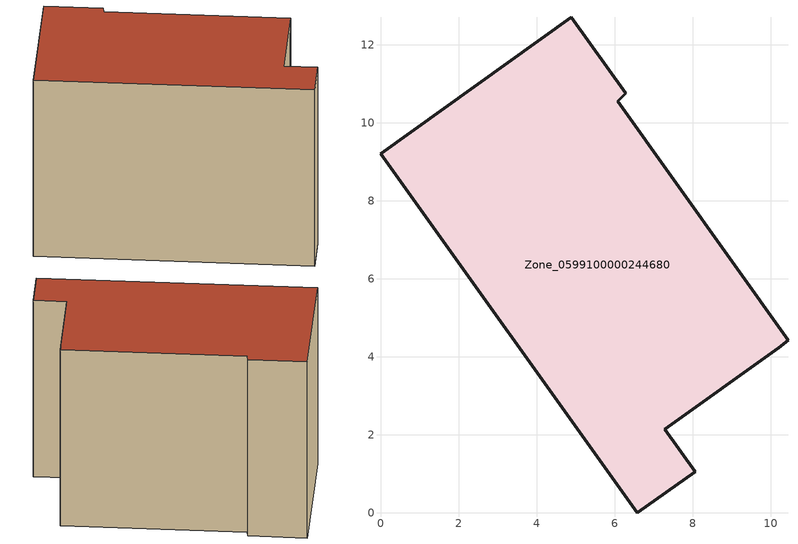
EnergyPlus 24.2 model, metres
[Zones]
Zone_0599100000244680
 floor ground (C_G): 10.44,4.43 10.2,4.24 7.28,2.15 8.06,1.06 6.58,0 0,9.21 4.89,12.71 6.28,10.75 6.08,10.55 z0
 wall outside (C_F): 6.28,10.75 4.89,12.71 0,9.21 6.58,0 8.06,1.06 7.28,2.15 10.2,4.24 10.44,4.43 6.08,10.55 6.28,10.75 z0:8.16
 roof outside (C_R): 10.2,4.24 10.44,4.43 6.08,10.55 6.28,10.75 4.89,12.71 0,9.21 6.58,0 8.06,1.06 7.28,2.15 z8.16
[BUILDING]
Pand.0599100000244680: North Axis=0; Terrain=City; Loads Convergence Tolerance Value=0.04; Temperature Convergence Tolerance Value=0.4; Solar Distribution=FullExterior; Maximum Number of Warmup Days=25; Minimum Number of Warmup Days=1
[Site:Location]
Rotterdam.The.Hague.AP_ZH_NLD Design_Conditions: Latitude=51.96; Longitude=4.45; Time Zone=1; Elevation=-4.5
[SITE:GROUNDTEMPERATURE:BUILDINGSURFACE]
18, 18, 18, 18, 18, 18, 18, 18, 18, 18, 18, 18
[MATERIAL] Thermal Absorptance=0.9; Solar Absorptance=0.7; Visible Absorptance=0.7
Name | Roughness | Thickness | Conductivity | Density | Specific Heat
G.TI.1975-1991 | MediumSmooth | 0.15 | 0.288461 | 540 | 1210
F.TI.1975-1991 | Rough | 0.3 | 0.230769 | 1920 | 840
R.TI.1975-1991 | MediumRough | 0.2 | 0.153846 | 1500 | 1000
[CONSTRUCTION]
C_G: G.TI.1975-1991
C_F: F.TI.1975-1991
C_R: R.TI.1975-1991
[ZONE]
Zone_0599100000244680: Type=1; Multiplier=1; Ceiling Height=Autocalculate; Volume=Autocalculate; Floor Area=autocalculate; Part of Total Floor Area=Yes
[ZONEINFILTRATION:DESIGNFLOWRATE]
Infil_Zone_0599100000244680: Zone or ZoneList or Space or SpaceList=Zone_0599100000244680; Schedule=AlwaysOn; Design Flow Rate Calculation Method=Flow/Area; Flow Rate per Floor Area=0.003; Constant Term Coefficient=1; Temperature Term Coefficient=0; Velocity Term Coefficient=0; Velocity Squared Term Coefficient=0
[HVACTEMPLATE:ZONE:IDEALLOADSAIRSYSTEM]
Zone_0599100000244680: Maximum Heating Supply Air Temperature=50; Minimum Cooling Supply Air Temperature=13; Maximum Heating Supply Air Humidity Ratio=0.0156; Minimum Cooling Supply Air Humidity Ratio=0.0077; Heating Limit=NoLimit; Cooling Limit=NoLimit; Dehumidification Control Type=ConstantSensibleHeatRatio; Cooling Sensible Heat Ratio=0.7; Dehumidification Setpoint=60; Humidification Control Type=None; Humidification Setpoint=30; Outdoor Air Method=None; Outdoor Air Flow Rate per Person=0.00944; Outdoor Air Flow Rate per Zone Floor Area=0; Outdoor Air Flow Rate per Zone=0; Demand Controlled Ventilation Type=None; Outdoor Air Economizer Type=NoEconomizer; Heat Recovery Type=None; Sensible Heat Recovery Effectiveness=0.7; Latent Heat Recovery Effectiveness=0.65
[ZONECONTROL:THERMOSTAT]
ThermostatControl_Zone_0599100000244680: Zone or ZoneList=Zone_0599100000244680; Control Type Schedule=DualSetpointControlType; Control 1=Thermostat_Zone_0599100000244680; Temperature Difference Between Cutout And Setpoint=0
[THERMOSTATSETPOINT:DUALSETPOINT]
Thermostat_Zone_0599100000244680: Heating Setpoint Temperature Schedule=HeatingSetpoint_Zone_0599100000244680; Cooling Setpoint Temperature Schedule=CoolingSetpoint_Zone_0599100000244680
[SCHEDULE:COMPACT]
HeatingSetpoint_Zone_0599100000244680: Through: 12/31, For: AllDays, Until: 24:00, 21
CoolingSetpoint_Zone_0599100000244680: Through: 12/31, For: AllDays, Until: 24:00, 24
DualSetpointControlType: Through: 12/31, For: AllDays, Until: 24:00, 4
AlwaysOn: Through: 12/31, For: AllDays, Until: 24:00, 1
